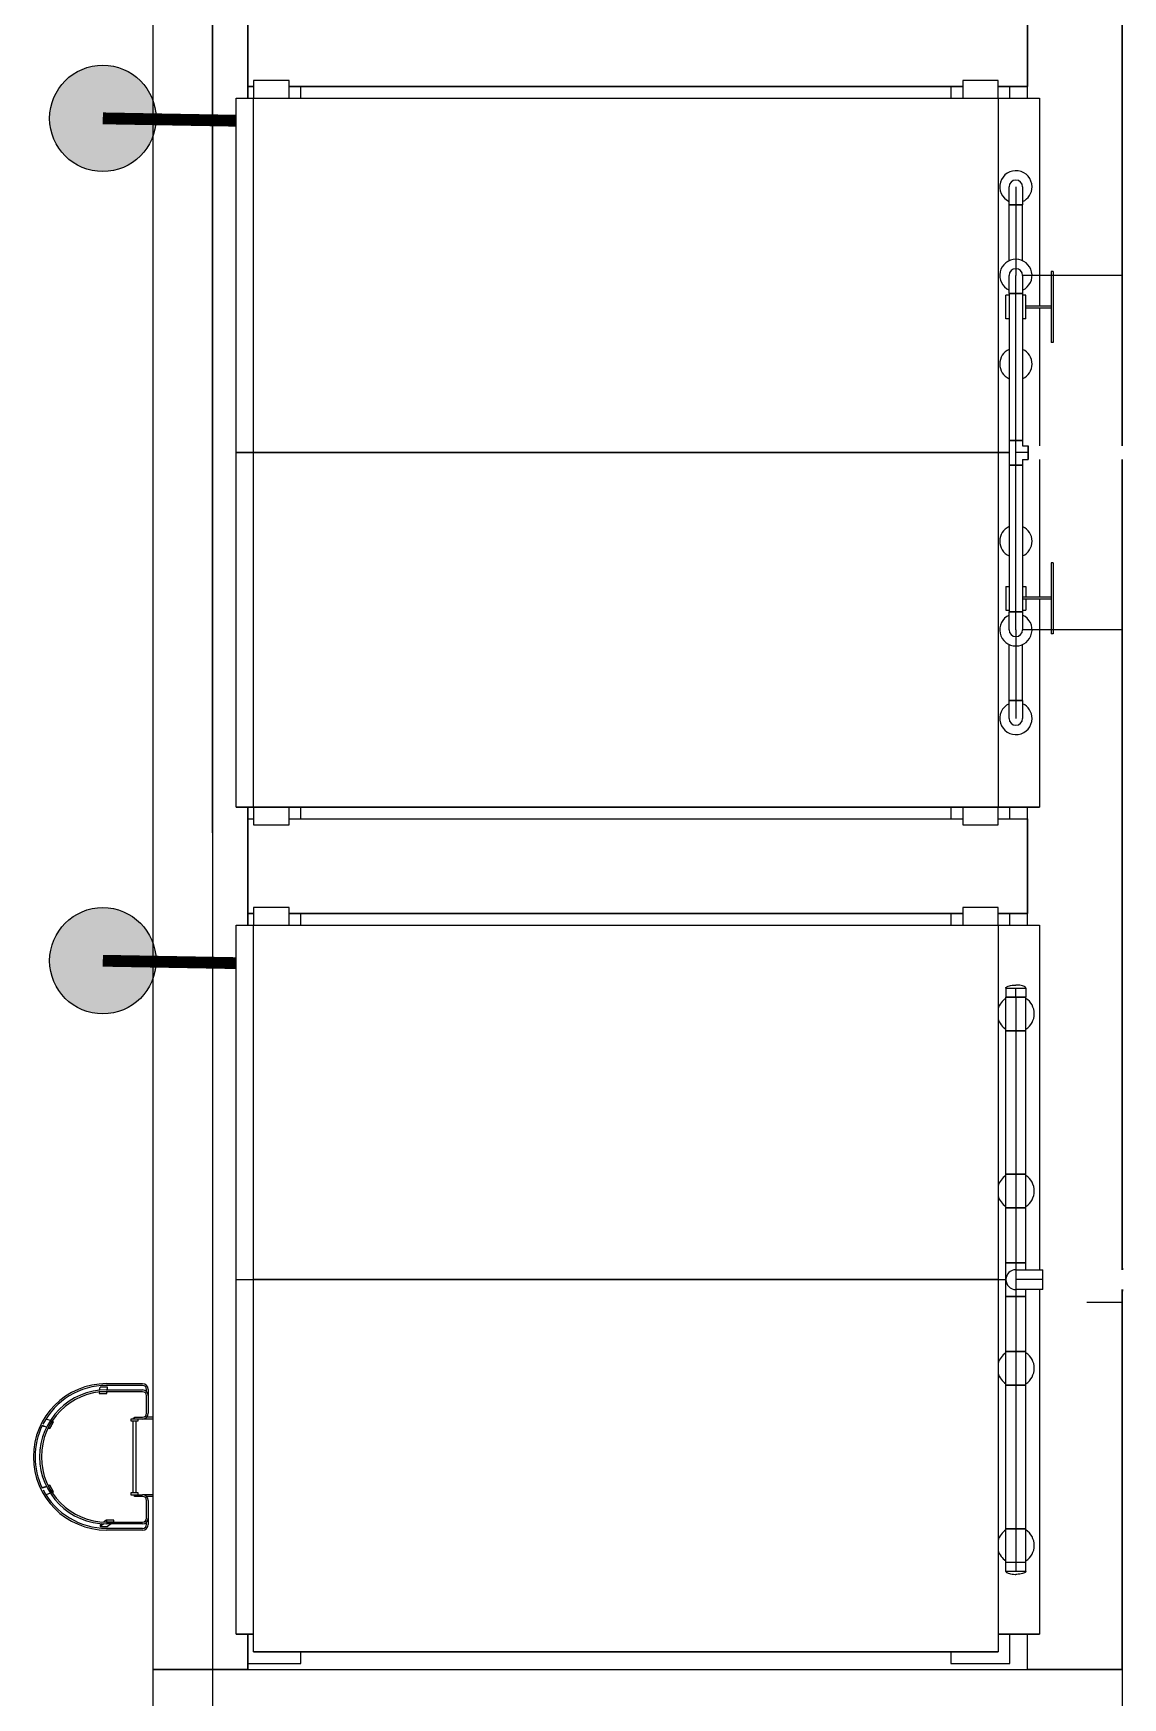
# Model space of a CAD drawing. Header units: inches. Extents: x 517790 to 538444, y 301815 to 302461.
# Drawn here: x 517874.29 to 517882.99, y 302300.38 to 302313.68 of the extents above; entities that cross this region are included whole.
import ezdxf

# ---------------------------------------------------------------- set-up
doc = ezdxf.new("R2010")
doc.units = ezdxf.units.IN
doc.header["$MEASUREMENT"] = 0
doc.linetypes.add('BLAST PROOF PARTITION-EMBED 1_DWG$0$DIVIDE2', pattern=[0.625, 0.25, -0.125, 0, -0.125, 0, -0.125])
for name, color, linetype in [('电气-接地设计-接地线', 3, '接地线'), ('硅胶总平面底图 工艺装置区', 253, 'Continuous'), ('硅胶总平面底图0804', 253, 'Continuous')]:
    doc.layers.add(name, color=color, linetype=linetype)
doc.styles.add('EESLTYPE', font='TXT.shx')
doc.linetypes.add('接地线', pattern='A,500,["/",EESLTYPE,S=200,R=0,X=0,Y=-100],-200,60,-200', length=960)

# ---------------------------------------------------------------- blocks, each defined once
blk = doc.blocks.new('PTJD2')
at = {"linetype": 'Continuous'}
blk.add_hatch(color=0, dxfattribs=at).paths.add_polyline_path([(150, 0, 1), (-150, 0, 1)])
at = {"color": 0, "linetype": 'Continuous'}
blk.add_circle((0, 0), 150, dxfattribs=at)

msp = doc.modelspace()

# ---------------------------------------------------------------- linework, layer by layer
at = {"layer": '电气-接地设计-接地线', "color": 1, "linetype": '接地线', "ltscale": 0.005, "const_width": 0.0944}
for points in [[(517874.846, 302313.004), (517875.91, 302312.985)], [(517874.846, 302306.273), (517875.91, 302306.254)]]:
    msp.add_lwpolyline(points, dxfattribs=at)
at = {"layer": '硅胶总平面底图 工艺装置区', "linetype": 'BLAST PROOF PARTITION-EMBED 1_DWG$0$DIVIDE2', "lineweight": -3, "ltscale": 400}
msp.add_line((517875.721, 302348.848), (517875.721, 302291.264), dxfattribs=at)
at = {"layer": '硅胶总平面底图 工艺装置区', "color": 5, "linetype": 'Continuous', "lineweight": -3}
msp.add_line((517875.249, 302300.609), (517875.249, 302319.961), dxfattribs=at)
at = {"layer": '硅胶总平面底图 工艺装置区', "color": 253, "linetype": 'Continuous', "lineweight": -3}
for p, q in [((517875.249, 302300.609), (517875.249, 302319.961)), ((517882.99, 302316.887), (517882.99, 302310.387)), ((517882.99, 302310.387), (517882.99, 302316.887)), ((517876.004, 302314.109), (517876.004, 302313.165)), ((517876.004, 302313.165), (517876.004, 302314.109)), ((517876.004, 302313.259), (517876.004, 302314.014)), ((517876.004, 302313.259), (517876.004, 302314.014)), ((517882.234, 302313.165), (517882.234, 302314.109)), ((517882.234, 302313.165), (517882.234, 302314.109)), ((517882.234, 302314.014), (517882.234, 302313.259)), ((517882.234, 302314.014), (517882.234, 302313.259)), ((517876.051, 302313.259), (517876.004, 302313.259)), ((517876.004, 302313.259), (517876.051, 302313.259)), ((517876.334, 302313.306), (517876.051, 302313.306)), ((517876.334, 302313.306), (517876.051, 302313.306)), ((517876.051, 302313.306), (517876.051, 302313.165)), ((517876.051, 302313.306), (517876.051, 302313.165)), ((517876.334, 302313.165), (517876.334, 302313.306)), ((517876.334, 302313.165), (517876.334, 302313.306)), ((517881.715, 302313.259), (517876.334, 302313.259)), ((517876.334, 302313.259), (517881.715, 302313.259)), ((517876.429, 302313.165), (517876.429, 302313.259)), ((517876.429, 302313.165), (517876.429, 302313.259)), ((517881.621, 302313.259), (517881.621, 302313.165)), ((517881.621, 302313.259), (517881.621, 302313.165)), ((517881.715, 302313.306), (517881.715, 302313.165)), ((517881.715, 302313.306), (517881.715, 302313.165)), ((517881.998, 302313.306), (517881.715, 302313.306)), ((517881.998, 302313.306), (517881.715, 302313.306)), ((517881.998, 302313.165), (517881.998, 302313.306)), ((517881.998, 302313.165), (517881.998, 302313.306)), ((517882.234, 302313.259), (517881.998, 302313.259)), ((517881.998, 302313.259), (517882.234, 302313.259)), ((517882.093, 302313.165), (517882.093, 302313.259)), ((517882.093, 302313.165), (517882.093, 302313.259)), ((517875.91, 302313.165), (517876.051, 302313.165)), ((517875.91, 302313.165), (517876.051, 302313.165)), ((517875.91, 302310.333), (517875.91, 302313.165)), ((517875.91, 302310.333), (517875.91, 302313.165)), ((517876.051, 302310.333), (517876.051, 302313.165)), ((517876.051, 302310.333), (517876.051, 302313.165)), ((517876.051, 302313.165), (517881.998, 302313.165)), ((517876.051, 302313.165), (517881.998, 302313.165)), ((517881.998, 302313.165), (517882.329, 302313.165)), ((517881.998, 302313.165), (517882.329, 302313.165)), ((517881.998, 302313.165), (517881.998, 302310.333)), ((517881.998, 302313.165), (517881.998, 302310.333)), ((517882.329, 302313.165), (517882.329, 302311.504)), ((517882.329, 302313.165), (517882.329, 302311.504)), ((517882.086, 302312.313), (517882.086, 302312.457)), ((517882.14, 302312.457), (517882.14, 302312.313)), ((517882.194, 302312.457), (517882.194, 302312.313)), ((517882.086, 302312.313), (517882.194, 302312.313)), ((517882.086, 302311.866), (517882.086, 302312.313)), ((517882.194, 302312.313), (517882.086, 302312.313)), ((517882.14, 302312.313), (517882.14, 302311.877)), ((517882.14, 302312.313), (517882.14, 302312.313)), ((517882.14, 302312.313), (517882.14, 302312.313)), ((517882.194, 302311.866), (517882.194, 302312.313)), ((517882.14, 302311.877), (517882.14, 302311.847)), ((517882.086, 302311.605), (517882.086, 302311.749)), ((517882.14, 302311.847), (517882.14, 302311.749)), ((517882.14, 302311.847), (517882.14, 302311.847)), ((517882.14, 302311.605), (517882.14, 302311.749)), ((517882.239, 302311.749), (517882.191, 302311.749)), ((517882.194, 302311.749), (517882.194, 302311.605)), ((517882.99, 302311.749), (517882.239, 302311.749)), ((517882.239, 302311.749), (517882.239, 302311.749)), ((517882.422, 302311.779), (517882.422, 302311.212)), ((517882.438, 302311.779), (517882.422, 302311.779)), ((517882.438, 302311.779), (517882.438, 302311.212)), ((517882.194, 302311.605), (517882.086, 302311.605)), ((517882.086, 302311.605), (517882.086, 302310.431)), ((517882.086, 302311.605), (517882.194, 302311.605)), ((517882.14, 302310.431), (517882.14, 302311.605)), ((517882.14, 302311.605), (517882.14, 302311.605)), ((517882.14, 302311.605), (517882.14, 302311.605)), ((517882.194, 302311.605), (517882.194, 302310.431)), ((517882.086, 302311.59), (517882.06, 302311.59)), ((517882.06, 302311.401), (517882.06, 302311.59)), ((517882.22, 302311.59), (517882.194, 302311.59)), ((517882.22, 302311.401), (517882.22, 302311.59)), ((517882.422, 302311.504), (517882.22, 302311.504)), ((517882.422, 302311.488), (517882.22, 302311.488)), ((517882.329, 302311.488), (517882.329, 302310.387)), ((517882.329, 302311.488), (517882.329, 302310.387)), ((517882.086, 302311.401), (517882.06, 302311.401)), ((517882.22, 302311.401), (517882.194, 302311.401)), ((517882.438, 302311.212), (517882.422, 302311.212)), ((517882.194, 302310.431), (517882.086, 302310.431)), ((517882.086, 302310.431), (517882.194, 302310.431)), ((517882.086, 302310.431), (517882.086, 302310.234)), ((517882.14, 302310.234), (517882.14, 302310.431)), ((517882.14, 302310.431), (517882.14, 302310.431)), ((517882.14, 302310.431), (517882.14, 302310.431)), ((517882.194, 302310.431), (517882.194, 302310.387)), ((517875.91, 302307.501), (517875.91, 302310.333)), ((517875.91, 302307.501), (517875.91, 302310.333)), ((517875.91, 302310.333), (517876.051, 302310.333)), ((517875.91, 302310.333), (517876.051, 302310.333)), ((517876.051, 302310.333), (517875.91, 302310.333)), ((517875.91, 302310.333), (517876.051, 302310.333)), ((517876.051, 302310.333), (517881.998, 302310.333)), ((517876.051, 302310.333), (517881.998, 302310.333)), ((517876.051, 302307.501), (517876.051, 302310.333)), ((517876.051, 302307.501), (517876.051, 302310.333)), ((517881.998, 302310.333), (517876.051, 302310.333)), ((517876.051, 302310.333), (517881.998, 302310.333)), ((517881.998, 302310.333), (517881.998, 302307.501)), ((517881.998, 302310.333), (517881.998, 302307.501)), ((517881.998, 302310.333), (517882.086, 302310.333)), ((517881.998, 302310.333), (517882.086, 302310.333)), ((517882.086, 302310.333), (517881.998, 302310.333)), ((517881.998, 302310.333), (517882.086, 302310.333)), ((517882.239, 302310.333), (517882.14, 302310.333)), ((517882.194, 302310.387), (517882.239, 302310.387)), ((517882.194, 302310.279), (517882.194, 302310.234)), ((517882.194, 302310.279), (517882.239, 302310.279)), ((517882.239, 302310.387), (517882.239, 302310.279)), ((517882.239, 302310.333), (517882.239, 302310.387)), ((517882.239, 302310.333), (517882.239, 302310.333)), ((517882.239, 302310.279), (517882.239, 302310.333)), ((517882.329, 302310.279), (517882.329, 302309.178)), ((517882.329, 302310.279), (517882.329, 302309.178)), ((517882.99, 302310.279), (517882.99, 302303.804)), ((517882.99, 302303.804), (517882.99, 302310.279)), ((517882.086, 302310.234), (517882.194, 302310.234)), ((517882.194, 302310.234), (517882.086, 302310.234)), ((517882.086, 302310.234), (517882.086, 302309.06)), ((517882.14, 302310.234), (517882.14, 302310.234)), ((517882.14, 302309.06), (517882.14, 302310.234)), ((517882.194, 302310.234), (517882.194, 302309.06)), ((517882.422, 302309.453), (517882.422, 302308.886)), ((517882.438, 302309.453), (517882.422, 302309.453)), ((517882.438, 302309.453), (517882.438, 302308.886)), ((517882.06, 302309.264), (517882.086, 302309.264)), ((517882.06, 302309.264), (517882.06, 302309.075)), ((517882.194, 302309.264), (517882.22, 302309.264)), ((517882.22, 302309.264), (517882.22, 302309.178)), ((517882.06, 302309.075), (517882.086, 302309.075)), ((517882.422, 302309.178), (517882.194, 302309.178)), ((517882.422, 302309.162), (517882.194, 302309.162)), ((517882.194, 302309.075), (517882.22, 302309.075)), ((517882.22, 302309.162), (517882.22, 302309.075)), ((517882.329, 302309.162), (517882.329, 302307.501)), ((517882.329, 302309.162), (517882.329, 302307.501)), ((517882.086, 302309.06), (517882.194, 302309.06)), ((517882.086, 302308.917), (517882.086, 302309.06)), ((517882.194, 302309.06), (517882.086, 302309.06)), ((517882.14, 302309.06), (517882.14, 302309.06)), ((517882.14, 302309.06), (517882.14, 302309.06)), ((517882.14, 302308.917), (517882.14, 302309.06)), ((517882.194, 302309.06), (517882.194, 302308.917)), ((517882.086, 302308.352), (517882.086, 302308.8)), ((517882.14, 302308.917), (517882.14, 302308.818)), ((517882.14, 302308.818), (517882.14, 302308.788)), ((517882.14, 302308.818), (517882.14, 302308.818)), ((517882.14, 302308.818), (517882.14, 302308.818)), ((517882.239, 302308.917), (517882.191, 302308.917)), ((517882.194, 302308.352), (517882.194, 302308.8)), ((517882.99, 302308.917), (517882.239, 302308.917)), ((517882.239, 302308.917), (517882.239, 302308.917)), ((517882.438, 302308.886), (517882.422, 302308.886)), ((517882.14, 302308.788), (517882.14, 302308.352)), ((517882.194, 302308.352), (517882.086, 302308.352)), ((517882.086, 302308.209), (517882.086, 302308.352)), ((517882.086, 302308.352), (517882.194, 302308.352)), ((517882.14, 302308.352), (517882.14, 302308.352)), ((517882.14, 302308.352), (517882.14, 302308.352)), ((517882.14, 302308.352), (517882.14, 302308.209)), ((517882.194, 302308.352), (517882.194, 302308.209)), ((517876.051, 302307.501), (517875.91, 302307.501)), ((517875.91, 302307.501), (517876.051, 302307.501)), ((517876.004, 302307.501), (517876.004, 302306.557)), ((517876.004, 302306.557), (517876.004, 302307.501)), ((517881.998, 302307.501), (517876.051, 302307.501)), ((517876.051, 302307.501), (517881.998, 302307.501)), ((517876.051, 302307.501), (517876.051, 302307.359)), ((517876.051, 302307.501), (517876.051, 302307.359)), ((517876.334, 302307.359), (517876.334, 302307.501)), ((517876.334, 302307.359), (517876.334, 302307.501)), ((517876.429, 302307.406), (517876.429, 302307.501)), ((517876.429, 302307.406), (517876.429, 302307.501)), ((517881.621, 302307.501), (517881.621, 302307.406)), ((517881.621, 302307.501), (517881.621, 302307.406)), ((517881.715, 302307.501), (517881.715, 302307.359)), ((517881.715, 302307.501), (517881.715, 302307.359)), ((517881.998, 302307.359), (517881.998, 302307.501)), ((517881.998, 302307.359), (517881.998, 302307.501)), ((517882.329, 302307.501), (517881.998, 302307.501)), ((517881.998, 302307.501), (517882.329, 302307.501)), ((517882.093, 302307.406), (517882.093, 302307.501)), ((517882.093, 302307.406), (517882.093, 302307.501)), ((517882.234, 302306.557), (517882.234, 302307.501)), ((517882.234, 302306.557), (517882.234, 302307.501)), ((517876.004, 302306.651), (517876.004, 302307.406)), ((517876.004, 302306.651), (517876.004, 302307.406)), ((517876.004, 302307.406), (517876.051, 302307.406)), ((517876.004, 302307.406), (517876.051, 302307.406)), ((517876.051, 302307.359), (517876.334, 302307.359)), ((517876.051, 302307.359), (517876.334, 302307.359)), ((517876.334, 302307.406), (517881.715, 302307.406)), ((517876.334, 302307.406), (517881.715, 302307.406)), ((517881.715, 302307.359), (517881.998, 302307.359)), ((517881.715, 302307.359), (517881.998, 302307.359)), ((517881.998, 302307.406), (517882.234, 302307.406)), ((517881.998, 302307.406), (517882.234, 302307.406)), ((517882.234, 302307.406), (517882.234, 302306.651)), ((517882.234, 302307.406), (517882.234, 302306.651)), ((517876.051, 302306.698), (517876.051, 302306.557)), ((517876.051, 302306.698), (517876.051, 302306.557)), ((517876.334, 302306.698), (517876.051, 302306.698)), ((517876.334, 302306.698), (517876.051, 302306.698)), ((517876.334, 302306.557), (517876.334, 302306.698)), ((517876.334, 302306.557), (517876.334, 302306.698)), ((517881.715, 302306.698), (517881.715, 302306.557)), ((517881.715, 302306.698), (517881.715, 302306.557)), ((517881.998, 302306.698), (517881.715, 302306.698)), ((517881.998, 302306.698), (517881.715, 302306.698)), ((517881.998, 302306.557), (517881.998, 302306.698)), ((517881.998, 302306.557), (517881.998, 302306.698)), ((517875.91, 302303.725), (517875.91, 302306.557)), ((517875.91, 302303.725), (517875.91, 302306.557)), ((517875.91, 302306.557), (517876.051, 302306.557)), ((517875.91, 302306.557), (517876.051, 302306.557)), ((517876.051, 302306.651), (517876.004, 302306.651)), ((517876.004, 302306.651), (517876.051, 302306.651)), ((517876.051, 302306.557), (517881.998, 302306.557)), ((517876.051, 302306.557), (517881.998, 302306.557)), ((517876.051, 302303.725), (517876.051, 302306.557)), ((517876.051, 302303.725), (517876.051, 302306.557)), ((517881.715, 302306.651), (517876.334, 302306.651)), ((517876.334, 302306.651), (517881.715, 302306.651)), ((517876.429, 302306.557), (517876.429, 302306.651)), ((517876.429, 302306.557), (517876.429, 302306.651)), ((517881.621, 302306.651), (517881.621, 302306.557)), ((517881.621, 302306.651), (517881.621, 302306.557)), ((517882.234, 302306.651), (517881.998, 302306.651)), ((517881.998, 302306.651), (517882.234, 302306.651)), ((517881.998, 302306.557), (517881.998, 302303.725)), ((517881.998, 302306.557), (517881.998, 302303.725)), ((517881.998, 302306.557), (517882.329, 302306.557)), ((517881.998, 302306.557), (517882.329, 302306.557)), ((517882.093, 302306.557), (517882.093, 302306.651)), ((517882.093, 302306.557), (517882.093, 302306.651)), ((517882.329, 302306.557), (517882.329, 302303.804)), ((517882.329, 302306.557), (517882.329, 302303.804)), ((517882.061, 302306.055), (517882.14, 302306.055)), ((517882.061, 302306.055), (517882.061, 302305.983)), ((517882.14, 302305.983), (517882.14, 302306.055)), ((517882.14, 302306.055), (517882.219, 302306.055)), ((517882.219, 302306.055), (517882.219, 302305.983)), ((517882.061, 302305.983), (517882.14, 302305.983)), ((517882.219, 302305.983), (517882.061, 302305.983)), ((517882.061, 302305.714), (517882.061, 302305.983)), ((517882.14, 302305.983), (517882.14, 302305.983)), ((517882.14, 302305.983), (517882.219, 302305.983)), ((517882.14, 302305.983), (517882.14, 302305.983)), ((517882.14, 302305.983), (517882.14, 302305.714)), ((517882.219, 302305.714), (517882.219, 302305.983)), ((517882.061, 302305.714), (517882.219, 302305.714)), ((517882.061, 302304.567), (517882.061, 302305.714)), ((517882.219, 302305.714), (517882.061, 302305.714)), ((517882.14, 302305.714), (517882.14, 302304.567)), ((517882.14, 302305.714), (517882.14, 302305.714)), ((517882.14, 302305.714), (517882.14, 302305.714)), ((517882.219, 302304.567), (517882.219, 302305.714)), ((517882.061, 302304.567), (517882.219, 302304.567)), ((517882.219, 302304.567), (517882.061, 302304.567)), ((517882.061, 302304.298), (517882.061, 302304.567)), ((517882.14, 302304.567), (517882.14, 302304.567)), ((517882.14, 302304.567), (517882.14, 302304.298)), ((517882.219, 302304.298), (517882.219, 302304.567)), ((517882.061, 302304.298), (517882.219, 302304.298)), ((517882.061, 302303.859), (517882.061, 302304.298)), ((517882.219, 302304.298), (517882.061, 302304.298)), ((517882.14, 302304.298), (517882.14, 302303.859)), ((517882.14, 302304.298), (517882.14, 302304.298)), ((517882.14, 302304.298), (517882.14, 302304.298)), ((517882.219, 302303.859), (517882.219, 302304.298)), ((517882.061, 302303.859), (517882.219, 302303.859)), ((517882.14, 302303.859), (517882.061, 302303.859)), ((517882.061, 302303.59), (517882.061, 302303.859)), ((517882.14, 302303.859), (517882.14, 302303.804)), ((517882.14, 302303.859), (517882.14, 302303.859)), ((517882.219, 302303.859), (517882.14, 302303.859)), ((517882.14, 302303.804), (517882.356, 302303.804)), ((517882.14, 302303.804), (517882.14, 302303.645)), ((517882.219, 302303.804), (517882.219, 302303.859)), ((517882.356, 302303.645), (517882.356, 302303.804)), ((517882.356, 302303.645), (517882.356, 302303.804)), ((517882.993, 302303.813), (517882.993, 302303.804)), ((517875.91, 302303.725), (517876.051, 302303.725)), ((517875.91, 302303.725), (517876.051, 302303.725)), ((517875.91, 302300.893), (517875.91, 302303.725)), ((517875.91, 302300.893), (517875.91, 302303.725)), ((517881.998, 302303.725), (517876.051, 302303.725)), ((517876.051, 302303.725), (517881.998, 302303.725)), ((517876.051, 302300.751), (517876.051, 302303.725)), ((517876.051, 302300.751), (517876.051, 302303.725)), ((517881.998, 302303.725), (517881.998, 302300.751)), ((517881.998, 302303.725), (517881.998, 302300.751)), ((517881.998, 302303.725), (517882.061, 302303.725)), ((517881.998, 302303.725), (517882.061, 302303.725)), ((517882.356, 302303.725), (517882.14, 302303.725)), ((517882.356, 302303.645), (517882.14, 302303.645)), ((517882.14, 302303.645), (517882.14, 302303.59)), ((517882.219, 302303.59), (517882.219, 302303.645)), ((517882.329, 302303.645), (517882.329, 302300.893)), ((517882.329, 302303.645), (517882.329, 302300.893)), ((517882.356, 302303.725), (517882.356, 302303.725)), ((517882.356, 302303.725), (517882.356, 302303.725)), ((517882.99, 302303.645), (517882.99, 302300.609)), ((517882.99, 302300.609), (517882.99, 302303.645)), ((517882.993, 302303.645), (517882.993, 302303.636)), ((517882.14, 302303.59), (517882.061, 302303.59)), ((517882.061, 302303.59), (517882.219, 302303.59)), ((517882.061, 302303.151), (517882.061, 302303.59)), ((517882.14, 302303.59), (517882.14, 302303.59)), ((517882.14, 302303.59), (517882.14, 302303.59)), ((517882.219, 302303.59), (517882.14, 302303.59)), ((517882.14, 302303.59), (517882.14, 302303.151)), ((517882.219, 302303.151), (517882.219, 302303.59)), ((517882.99, 302303.543), (517882.706, 302303.542)), ((517882.219, 302303.151), (517882.061, 302303.151)), ((517882.061, 302302.882), (517882.061, 302303.151)), ((517882.061, 302303.151), (517882.219, 302303.151)), ((517882.14, 302303.151), (517882.14, 302303.151)), ((517882.14, 302303.151), (517882.14, 302302.882)), ((517882.219, 302302.882), (517882.219, 302303.151)), ((517874.877, 302302.828), (517874.817, 302302.828)), ((517874.817, 302302.828), (517874.817, 302302.814)), ((517874.817, 302302.814), (517874.877, 302302.814)), ((517874.82, 302302.841), (517874.824, 302302.865)), ((517874.884, 302302.865), (517874.824, 302302.865)), ((517874.866, 302302.814), (517874.877, 302302.814)), ((517874.876, 302302.894), (517875.164, 302302.894)), ((517875.164, 302302.879), (517874.876, 302302.879)), ((517874.876, 302302.844), (517875.164, 302302.844)), ((517875.164, 302302.829), (517874.876, 302302.829)), ((517874.877, 302302.828), (517874.877, 302302.829)), ((517874.877, 302302.814), (517874.88, 302302.829)), ((517874.877, 302302.814), (517874.877, 302302.828)), ((517874.877, 302302.814), (517874.877, 302302.814)), ((517874.88, 302302.844), (517874.884, 302302.865)), ((517874.883, 302302.844), (517874.884, 302302.851)), ((517874.884, 302302.851), (517874.884, 302302.865)), ((517875.195, 302302.831), (517875.195, 302302.848)), ((517875.209, 302302.848), (517875.209, 302302.798)), ((517882.061, 302302.882), (517882.219, 302302.882)), ((517882.061, 302301.735), (517882.061, 302302.882)), ((517882.219, 302302.882), (517882.061, 302302.882)), ((517882.14, 302302.882), (517882.14, 302301.735)), ((517882.14, 302302.882), (517882.14, 302302.882)), ((517882.14, 302302.882), (517882.14, 302302.882)), ((517882.219, 302301.735), (517882.219, 302302.882)), ((517875.195, 302302.657), (517875.195, 302302.798)), ((517875.209, 302302.798), (517875.209, 302302.657)), ((517874.397, 302302.547), (517874.362, 302302.559)), ((517874.362, 302302.558), (517874.37, 302302.554)), ((517874.396, 302302.545), (517874.37, 302302.554)), ((517874.427, 302302.599), (517874.392, 302302.611)), ((517874.44, 302302.595), (517874.41, 302302.543)), ((517874.423, 302302.536), (517874.453, 302302.588)), ((517874.423, 302302.536), (517874.436, 302302.558)), ((517874.453, 302302.588), (517874.44, 302302.595)), ((517874.452, 302302.588), (517874.447, 302302.591)), ((517874.452, 302302.588), (517874.452, 302302.588)), ((517875.129, 302302.611), (517875.069, 302302.611)), ((517875.069, 302302.611), (517875.069, 302302.597)), ((517875.069, 302302.597), (517875.129, 302302.597)), ((517875.099, 302302.616), (517875.087, 302302.616)), ((517875.087, 302302.616), (517875.087, 302302.611)), ((517875.087, 302302.597), (517875.087, 302302.021)), ((517875.099, 302302.625), (517875.164, 302302.625)), ((517875.099, 302302.611), (517875.099, 302302.625)), ((517875.111, 302302.597), (517875.111, 302302.021)), ((517875.164, 302302.611), (517875.129, 302302.611)), ((517875.129, 302302.597), (517875.129, 302302.611)), ((517875.249, 302302.611), (517875.164, 302302.611)), ((517875.249, 302302.625), (517875.197, 302302.625)), ((517874.41, 302302.543), (517874.423, 302302.536)), ((517874.423, 302302.536), (517874.41, 302302.54)), ((517874.411, 302302.542), (517874.416, 302302.54)), ((517874.423, 302302.536), (517874.423, 302302.536)), ((517874.423, 302302.536), (517874.423, 302302.536)), ((517874.397, 302302.07), (517874.362, 302302.058)), ((517874.37, 302302.064), (517874.362, 302302.059)), ((517874.396, 302302.072), (517874.37, 302302.064)), ((517874.427, 302302.018), (517874.392, 302302.006)), ((517874.423, 302302.082), (517874.41, 302302.074)), ((517874.423, 302302.081), (517874.41, 302302.077)), ((517874.41, 302302.074), (517874.44, 302302.022)), ((517874.423, 302302.081), (517874.417, 302302.078)), ((517874.453, 302302.03), (517874.423, 302302.082)), ((517874.423, 302302.081), (517874.423, 302302.081)), ((517874.44, 302302.022), (517874.453, 302302.03)), ((517874.453, 302302.03), (517874.441, 302302.05)), ((517874.441, 302302.023), (517874.446, 302302.026)), ((517874.453, 302302.03), (517874.453, 302302.03)), ((517875.069, 302302.021), (517875.069, 302302.006)), ((517875.129, 302302.021), (517875.069, 302302.021)), ((517875.129, 302302.006), (517875.129, 302302.021)), ((517875.069, 302302.006), (517875.129, 302302.006)), ((517875.087, 302302.006), (517875.087, 302302.002)), ((517875.099, 302302.002), (517875.087, 302302.002)), ((517875.099, 302301.992), (517875.099, 302302.006)), ((517875.164, 302301.992), (517875.099, 302301.992)), ((517875.129, 302302.006), (517875.164, 302302.006)), ((517875.249, 302302.006), (517875.164, 302302.006)), ((517875.195, 302301.819), (517875.195, 302301.961)), ((517875.249, 302301.992), (517875.197, 302301.992)), ((517875.209, 302301.961), (517875.209, 302301.819)), ((517874.836, 302301.775), (517874.824, 302301.767)), ((517874.855, 302301.774), (517874.824, 302301.752)), ((517874.824, 302301.767), (517874.824, 302301.752)), ((517874.824, 302301.752), (517874.884, 302301.752)), ((517874.875, 302301.803), (517874.855, 302301.789)), ((517874.875, 302301.789), (517874.874, 302301.788)), ((517874.935, 302301.803), (517874.875, 302301.803)), ((517874.875, 302301.803), (517874.875, 302301.789)), ((517874.875, 302301.789), (517874.935, 302301.789)), ((517874.876, 302301.788), (517875.164, 302301.788)), ((517875.164, 302301.774), (517874.876, 302301.774)), ((517874.914, 302301.774), (517874.884, 302301.752)), ((517874.935, 302301.789), (517874.933, 302301.788)), ((517874.935, 302301.789), (517874.935, 302301.803)), ((517875.195, 302301.769), (517875.195, 302301.786)), ((517875.209, 302301.819), (517875.209, 302301.769)), ((517874.876, 302301.738), (517875.164, 302301.738)), ((517875.164, 302301.723), (517874.876, 302301.723)), ((517882.219, 302301.735), (517882.061, 302301.735)), ((517882.061, 302301.466), (517882.061, 302301.735)), ((517882.061, 302301.735), (517882.219, 302301.735)), ((517882.14, 302301.735), (517882.14, 302301.466)), ((517882.14, 302301.735), (517882.14, 302301.735)), ((517882.219, 302301.466), (517882.219, 302301.735)), ((517882.219, 302301.466), (517882.061, 302301.466)), ((517882.14, 302301.466), (517882.061, 302301.466)), ((517882.061, 302301.394), (517882.061, 302301.466)), ((517882.14, 302301.394), (517882.061, 302301.394)), ((517882.14, 302301.466), (517882.14, 302301.466)), ((517882.14, 302301.466), (517882.14, 302301.466)), ((517882.14, 302301.466), (517882.14, 302301.466)), ((517882.14, 302301.466), (517882.14, 302301.394)), ((517882.219, 302301.466), (517882.14, 302301.466)), ((517882.219, 302301.394), (517882.14, 302301.394)), ((517882.219, 302301.394), (517882.219, 302301.466)), ((517876.051, 302300.893), (517875.91, 302300.893)), ((517875.91, 302300.893), (517876.051, 302300.893)), ((517876.004, 302300.893), (517876.004, 302300.609)), ((517876.004, 302300.609), (517876.004, 302300.893)), ((517882.329, 302300.893), (517881.998, 302300.893)), ((517881.998, 302300.893), (517882.329, 302300.893)), ((517882.093, 302300.657), (517882.093, 302300.893)), ((517882.093, 302300.657), (517882.093, 302300.893)), ((517882.234, 302300.609), (517882.234, 302300.893)), ((517882.234, 302300.609), (517882.234, 302300.893)), ((517881.998, 302300.751), (517876.051, 302300.751)), ((517876.051, 302300.751), (517881.998, 302300.751)), ((517876.429, 302300.657), (517876.429, 302300.751)), ((517876.429, 302300.657), (517876.429, 302300.751)), ((517881.621, 302300.751), (517881.621, 302300.657)), ((517881.621, 302300.751), (517881.621, 302300.657)), ((517875.249, 302300.609), (517882.99, 302300.609)), ((517875.249, 302300.609), (517882.99, 302300.609)), ((517875.249, 302299.854), (517875.249, 302300.609)), ((517875.249, 302299.854), (517875.249, 302300.609)), ((517876.004, 302300.609), (517875.249, 302300.609)), ((517876.004, 302300.609), (517875.249, 302300.609)), ((517876.004, 302300.657), (517876.429, 302300.657)), ((517876.004, 302300.657), (517876.429, 302300.657)), ((517881.621, 302300.657), (517882.093, 302300.657)), ((517881.621, 302300.657), (517882.093, 302300.657)), ((517882.99, 302300.609), (517882.234, 302300.609)), ((517882.99, 302300.609), (517882.234, 302300.609)), ((517882.99, 302300.609), (517882.99, 302299.854)), ((517882.99, 302300.609), (517882.99, 302299.854))]:
    msp.add_line(p, q, dxfattribs=at)
for centre, radius, start, end in [((517882.14, 302312.457), 0.129, 0, 245.2535), ((517882.14, 302312.457), 0.0539, 0, 180), ((517882.14, 302312.457), 0.0539, 0, 180), ((517882.14, 302312.457), 0.129, 294.7465, 0), ((517882.14, 302311.749), 0.129, 294.7465, 245.2535), ((517882.14, 302311.749), 0.0539, 0, 180), ((517882.14, 302311.749), 0.0539, 0, 180), ((517882.14, 302311.041), 0.129, 114.7465, 245.2535), ((517882.14, 302311.041), 0.129, 0, 65.2535), ((517882.14, 302311.041), 0.129, 294.7465, 0), ((517882.14, 302309.625), 0.129, 114.7465, 245.2535), ((517882.14, 302309.625), 0.129, 0, 65.2535), ((517882.14, 302309.625), 0.129, 294.7465, 0), ((517882.14, 302308.917), 0.129, 114.7465, 65.2535), ((517882.14, 302308.917), 0.0539, 180, 0), ((517882.14, 302308.917), 0.0539, 180, 0), ((517882.14, 302308.209), 0.129, 114.7465, 0), ((517882.14, 302308.209), 0.129, 0, 65.2535), ((517882.14, 302308.209), 0.0539, 180, 0), ((517882.14, 302308.209), 0.0539, 180, 0), ((517882.14, 302305.849), 0.147, 122.7392, 164.6151), ((517882.14, 302305.849), 0.147, 113.4201, 113.4386), ((517882.14, 302305.849), 0.147, 66.5614, 66.5799), ((517882.14, 302305.849), 0.147, 0, 57.2608), ((517882.14, 302305.849), 0.147, 195.3849, 237.2608), ((517882.14, 302305.849), 0.147, 302.7392, 0), ((517882.14, 302304.433), 0.147, 122.7392, 164.6151), ((517882.14, 302304.433), 0.147, 113.4294, 113.4386), ((517882.14, 302304.433), 0.147, 66.5614, 66.5706), ((517882.14, 302304.433), 0.147, 0, 57.2608), ((517882.14, 302304.433), 0.147, 302.7392, 0), ((517882.14, 302304.433), 0.147, 195.3849, 237.2608), ((517882.14, 302303.725), 0.0794, 90, 270), ((517882.14, 302303.725), 0.0794, 90, 270), ((517882.99, 302303.813), 0.00378, 0, 90), ((517882.99, 302303.636), 0.00378, 270, 0), ((517882.14, 302303.017), 0.147, 122.7392, 164.6151), ((517882.14, 302303.017), 0.147, 113.4294, 113.4386), ((517882.14, 302303.017), 0.147, 66.5614, 66.5706), ((517882.14, 302303.017), 0.147, 0, 57.2608), ((517882.14, 302303.017), 0.147, 195.3849, 237.2608), ((517882.14, 302303.017), 0.147, 302.7392, 0), ((517874.876, 302302.309), 0.585, 90, 270), ((517874.876, 302302.309), 0.535, 90, 270), ((517874.876, 302302.309), 0.521, 90, 270), ((517874.876, 302302.309), 0.571, 90, 152.85), ((517875.164, 302302.848), 0.0456, 0, 90), ((517875.164, 302302.848), 0.0312, 0, 90), ((517875.164, 302302.798), 0.0456, 0, 90), ((517875.164, 302302.798), 0.0312, 0, 90), ((517874.876, 302302.309), 0.571, 154.0005, 206.0057), ((517875.164, 302302.657), 0.0312, 270, 0), ((517875.164, 302302.657), 0.0456, 270, 0), ((517874.876, 302302.309), 0.571, 207.4964, 270), ((517875.164, 302301.961), 0.0456, 0, 90), ((517875.164, 302301.961), 0.0312, 0, 90), ((517875.164, 302301.819), 0.0312, 270, 0), ((517875.164, 302301.819), 0.0456, 270, 0), ((517875.164, 302301.769), 0.0312, 270, 0), ((517875.164, 302301.769), 0.0456, 270, 0), ((517882.14, 302301.601), 0.147, 122.7392, 164.6151), ((517882.14, 302301.601), 0.147, 113.4294, 113.4386), ((517882.14, 302301.601), 0.147, 66.5614, 66.5706), ((517882.14, 302301.601), 0.147, 0, 57.2608), ((517882.14, 302301.601), 0.147, 195.3849, 237.2608), ((517882.14, 302301.601), 0.147, 302.7392, 0), ((517882.14, 302301.601), 0.147, 246.5706, 246.5799), ((517882.14, 302301.601), 0.147, 293.4201, 293.4294)]:
    msp.add_arc(centre, radius, start, end, dxfattribs=at)
for points in [[(517882.061, 302306.055), (517882.061, 302306.056), (517882.061, 302306.057), (517882.061, 302306.058), (517882.061, 302306.058), (517882.062, 302306.059), (517882.062, 302306.06), (517882.063, 302306.061), (517882.064, 302306.062), (517882.065, 302306.063), (517882.067, 302306.065), (517882.069, 302306.066), (517882.072, 302306.068), (517882.076, 302306.07), (517882.082, 302306.072), (517882.088, 302306.073), (517882.094, 302306.075), (517882.101, 302306.076), (517882.109, 302306.077), (517882.116, 302306.078), (517882.125, 302306.079), (517882.133, 302306.079), (517882.135, 302306.079), (517882.138, 302306.079), (517882.14, 302306.079)], [(517882.219, 302306.055), (517882.219, 302306.056), (517882.219, 302306.057), (517882.219, 302306.058), (517882.219, 302306.058), (517882.218, 302306.059), (517882.218, 302306.06), (517882.217, 302306.061), (517882.216, 302306.062), (517882.215, 302306.063), (517882.213, 302306.065), (517882.211, 302306.066), (517882.208, 302306.068), (517882.204, 302306.07), (517882.198, 302306.072), (517882.192, 302306.073), (517882.186, 302306.075), (517882.179, 302306.076), (517882.171, 302306.077), (517882.163, 302306.078), (517882.155, 302306.079), (517882.147, 302306.079), (517882.145, 302306.079), (517882.142, 302306.079), (517882.14, 302306.079)], [(517882.061, 302301.394), (517882.061, 302301.393), (517882.061, 302301.392), (517882.061, 302301.392), (517882.061, 302301.391), (517882.062, 302301.39), (517882.062, 302301.389), (517882.063, 302301.388), (517882.064, 302301.387), (517882.065, 302301.386), (517882.067, 302301.384), (517882.069, 302301.383), (517882.072, 302301.382), (517882.076, 302301.379), (517882.082, 302301.378), (517882.088, 302301.376), (517882.094, 302301.374), (517882.101, 302301.373), (517882.109, 302301.372), (517882.116, 302301.371), (517882.125, 302301.37), (517882.133, 302301.37), (517882.135, 302301.37), (517882.138, 302301.37), (517882.14, 302301.37)], [(517882.219, 302301.394), (517882.219, 302301.393), (517882.219, 302301.392), (517882.219, 302301.392), (517882.219, 302301.391), (517882.218, 302301.39), (517882.218, 302301.389), (517882.217, 302301.388), (517882.216, 302301.387), (517882.215, 302301.386), (517882.213, 302301.384), (517882.211, 302301.383), (517882.208, 302301.382), (517882.204, 302301.379), (517882.198, 302301.378), (517882.192, 302301.376), (517882.186, 302301.374), (517882.179, 302301.373), (517882.171, 302301.372), (517882.163, 302301.371), (517882.155, 302301.37), (517882.147, 302301.37), (517882.145, 302301.37), (517882.142, 302301.37), (517882.14, 302301.37)]]:
    msp.add_open_spline(points, degree=3, knots=[0, 0, 0, 0, 0.096604, 0.096604, 0.096604, 0.20217, 0.20217, 0.20217, 0.337617, 0.337617, 0.337617, 0.539925, 0.539925, 0.539925, 0.854084, 0.854084, 0.854084, 1.168243, 1.168243, 1.168243, 1.482402, 1.482402, 1.482402, 1.570796, 1.570796, 1.570796, 1.570796], dxfattribs=at)
at = {"layer": '硅胶总平面底图0804', "color": 253, "linetype": 'Continuous', "lineweight": 20}
for p, q in [((517875.721, 302348.848), (517875.721, 302291.264)), ((517875.72, 302307.295), (517875.72, 302320.379))]:
    msp.add_line(p, q, dxfattribs=at)

# ---------------------------------------------------------------- block references
at = {"layer": '电气-接地设计-接地线', "color": 1, "xscale": 0.002831987834461186, "yscale": 0.002831987834461186, "zscale": 0.000943995944820395, "rotation": 268.9758365838654}
for p in [(517874.846, 302313.004), (517874.846, 302306.273)]:
    msp.add_blockref('PTJD2', p, dxfattribs=at)

doc.saveas('drawing.dxf')
